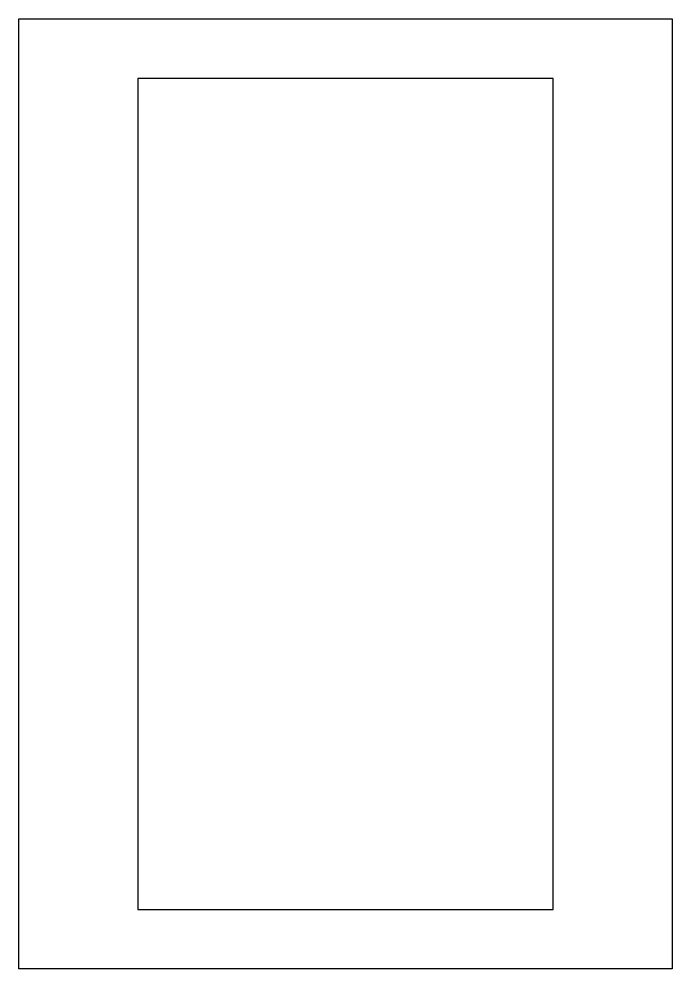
# Model space of a CAD drawing. Header units: inches. Extents: x -11 to 0, y 35 to 51.
import ezdxf

# ---------------------------------------------------------------- set-up
doc = ezdxf.new("R2010")
doc.units = ezdxf.units.IN
doc.layers.get('0').update_dxf_attribs({"linetype": 'CONTINUOUS'})

msp = doc.modelspace()

# ---------------------------------------------------------------- linework, layer by layer
for points in [[(-11, 35), (-11, 51), (0, 51), (0, 35)], [(-2, 50), (-9, 50), (-9, 36), (-2, 36)]]:
    msp.add_lwpolyline(points, close=True)

doc.saveas('drawing.dxf')
